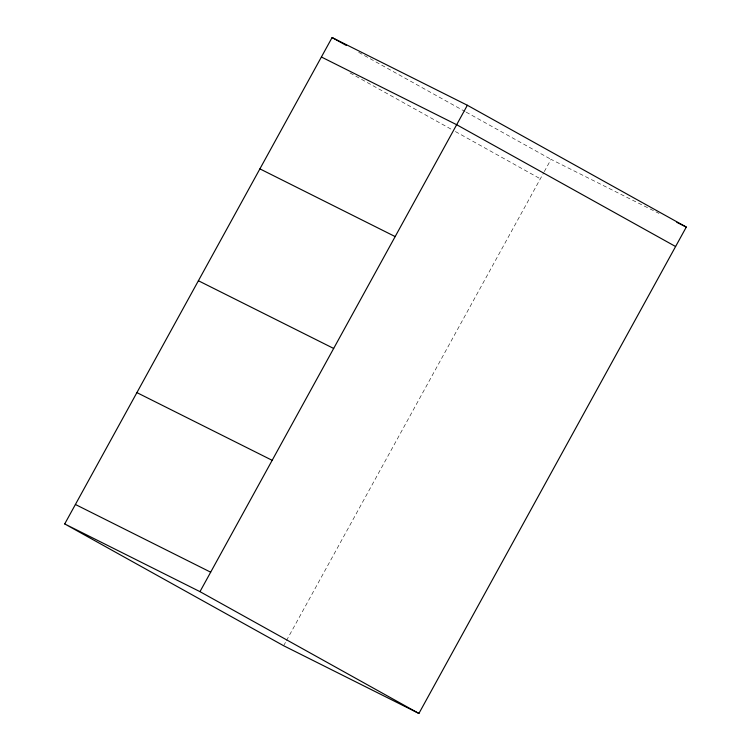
<?xml version="1.0" encoding="UTF-8"?>
<svg xmlns="http://www.w3.org/2000/svg" width="751" height="751" viewBox="0 0 751 751"><rect width="100%" height="100%" fill="white"/><g stroke="black" fill="none" stroke-linecap="round" stroke-linejoin="round"><path stroke-width="0.56" stroke-dasharray="3.75 2.82" d="M283.643 645.738L285.896 641.636M286.46 640.612L543.715 172.664M544.278 171.641L551.027 159.353L659.031 213.415M358.696 52.345L465.094 111.542M466.118 112.115L551.027 159.353M350.041 72.941L451.332 129.294M455.425 131.566L540.335 178.813"/><path stroke-width="1.13" d="M64.708 523.935L332.092 37.55L467.357 105.262L686.292 227.065L418.908 713.45L283.643 645.738L64.708 523.935L199.973 591.647L418.908 713.45M199.973 591.647L467.357 105.262M676.858 222.343L686.292 227.065M321.4 57.001L456.664 124.713L675.6 246.525M259.902 168.872L395.167 236.584M198.395 280.743L333.669 348.455M136.898 392.613L272.162 460.316M75.4 504.475L210.665 572.187M332.092 37.55L346.418 45.52"/></g></svg>
